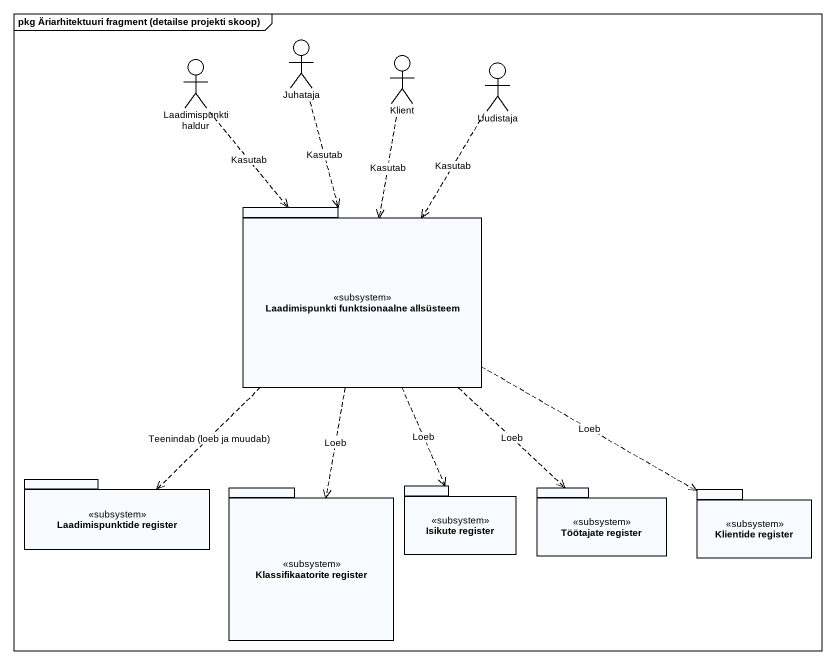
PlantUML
@startuml
mainframe pkg Äriarhitektuuri fragment (detailse projekti skoop)
actor Juhataja
actor Klient
actor "Laadimispunkti haldur" as Laadimispunkti_haldur
actor Uudistaja
package "Laadimispunkti funktsionaalne allsüsteem" as Laadimispunkti <<subsystem>> {
}
package "Laadimispunktide register" as Laadimispunktide_register <<subsystem>> {
}
package "Klassifikaatorite register" as Klassifikaatorite_register <<subsystem>> {
}
package "Isikute register" as Isikute_register <<subsystem>> {
}
package "Töötajate register" as Töötajate_register <<subsystem>> {
}
package "Klientide register" as Klientide_register <<subsystem>> {
}
Juhataja ..> Laadimispunkti : Kasutab
Klient ..> Laadimispunkti : Kasutab
Laadimispunkti_haldur ..> Laadimispunkti : Kasutab
Uudistaja ..> Laadimispunkti : Kasutab
Laadimispunkti ..> Laadimispunktide_register : Teenindab (loeb ja muudab)
Laadimispunkti ..> Klassifikaatorite_register : Loeb
Laadimispunkti ..> Isikute_register : Loeb
Laadimispunkti ..> Töötajate_register : Loeb
Laadimispunkti .right.> Klientide_register : Loeb
@enduml
